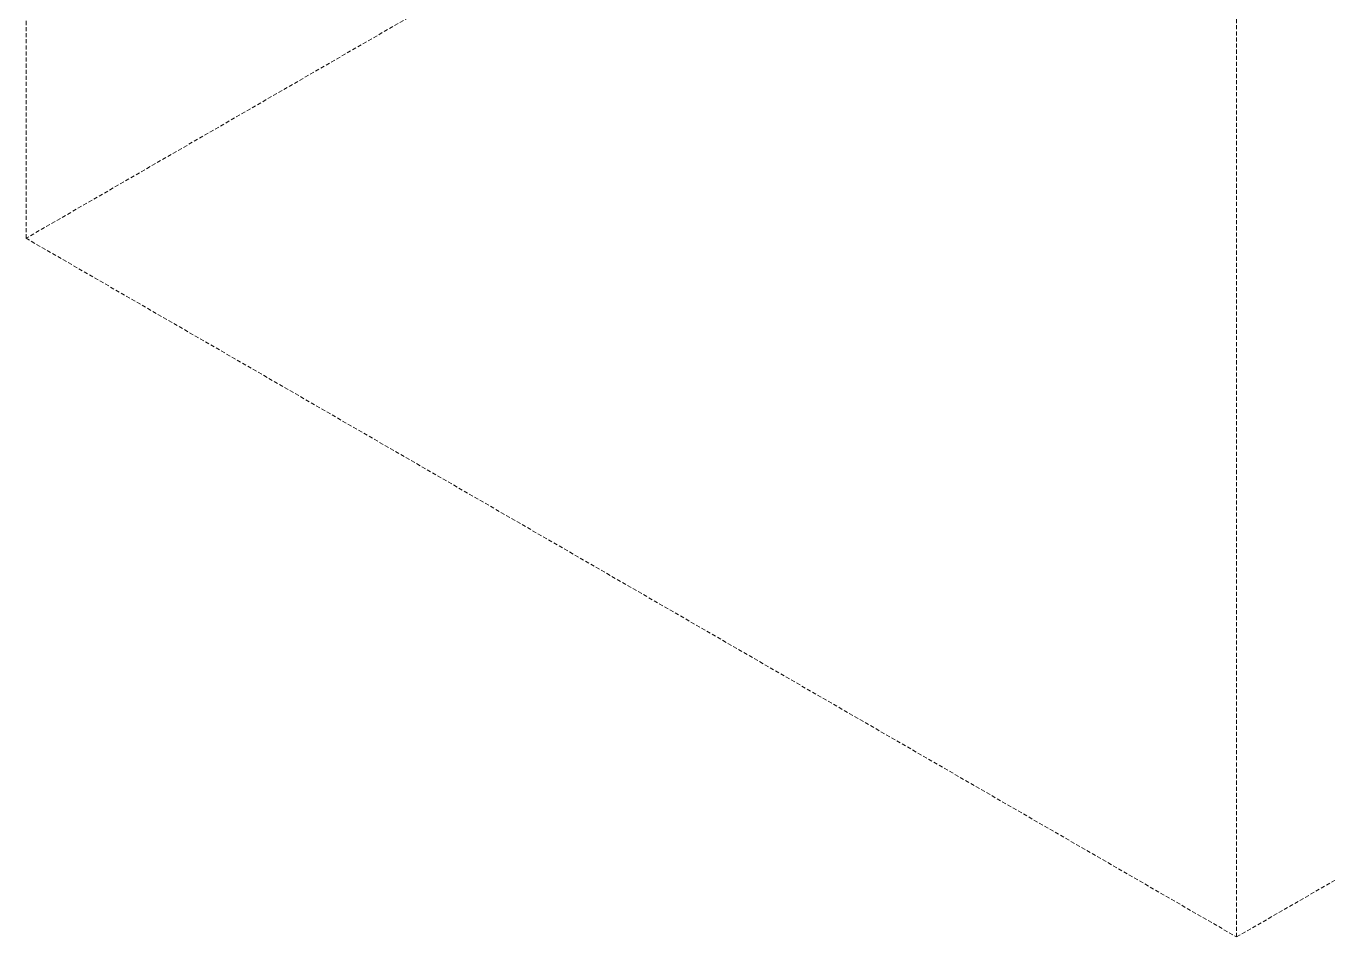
# Model space of a CAD drawing. Header units: millimetres. Extents: x -263 to 4879, y -277 to 2995.
# Drawn here: x 3721.6 to 4128.6, y 1518 to 1802.9 of the extents above; entities that cross this region are included whole.
import ezdxf

# ---------------------------------------------------------------- set-up
doc = ezdxf.new("R2010")
doc.units = ezdxf.units.MM
doc.linetypes.add('HIDDEN', pattern=[1.905, 1.27, -0.635])
doc.layers.add('ZANO_R_przerywana', color=7, linetype='HIDDEN', lineweight=0)

msp = doc.modelspace()

# ---------------------------------------------------------------- linework, layer by layer
at = {"layer": 'ZANO_R_przerywana'}
for p, q in [((3721.59, 1736.53), (3721.59, 2027.85)), ((4131.58, 1973.23), (3721.59, 1736.53)), ((4100.04, 1518.03), (4100.04, 1809.36)), ((4100.04, 1518.03), (4510.02, 1754.73)), ((3721.59, 1736.53), (4100.04, 1518.03))]:
    msp.add_line(p, q, dxfattribs=at)

doc.saveas('drawing.dxf')
